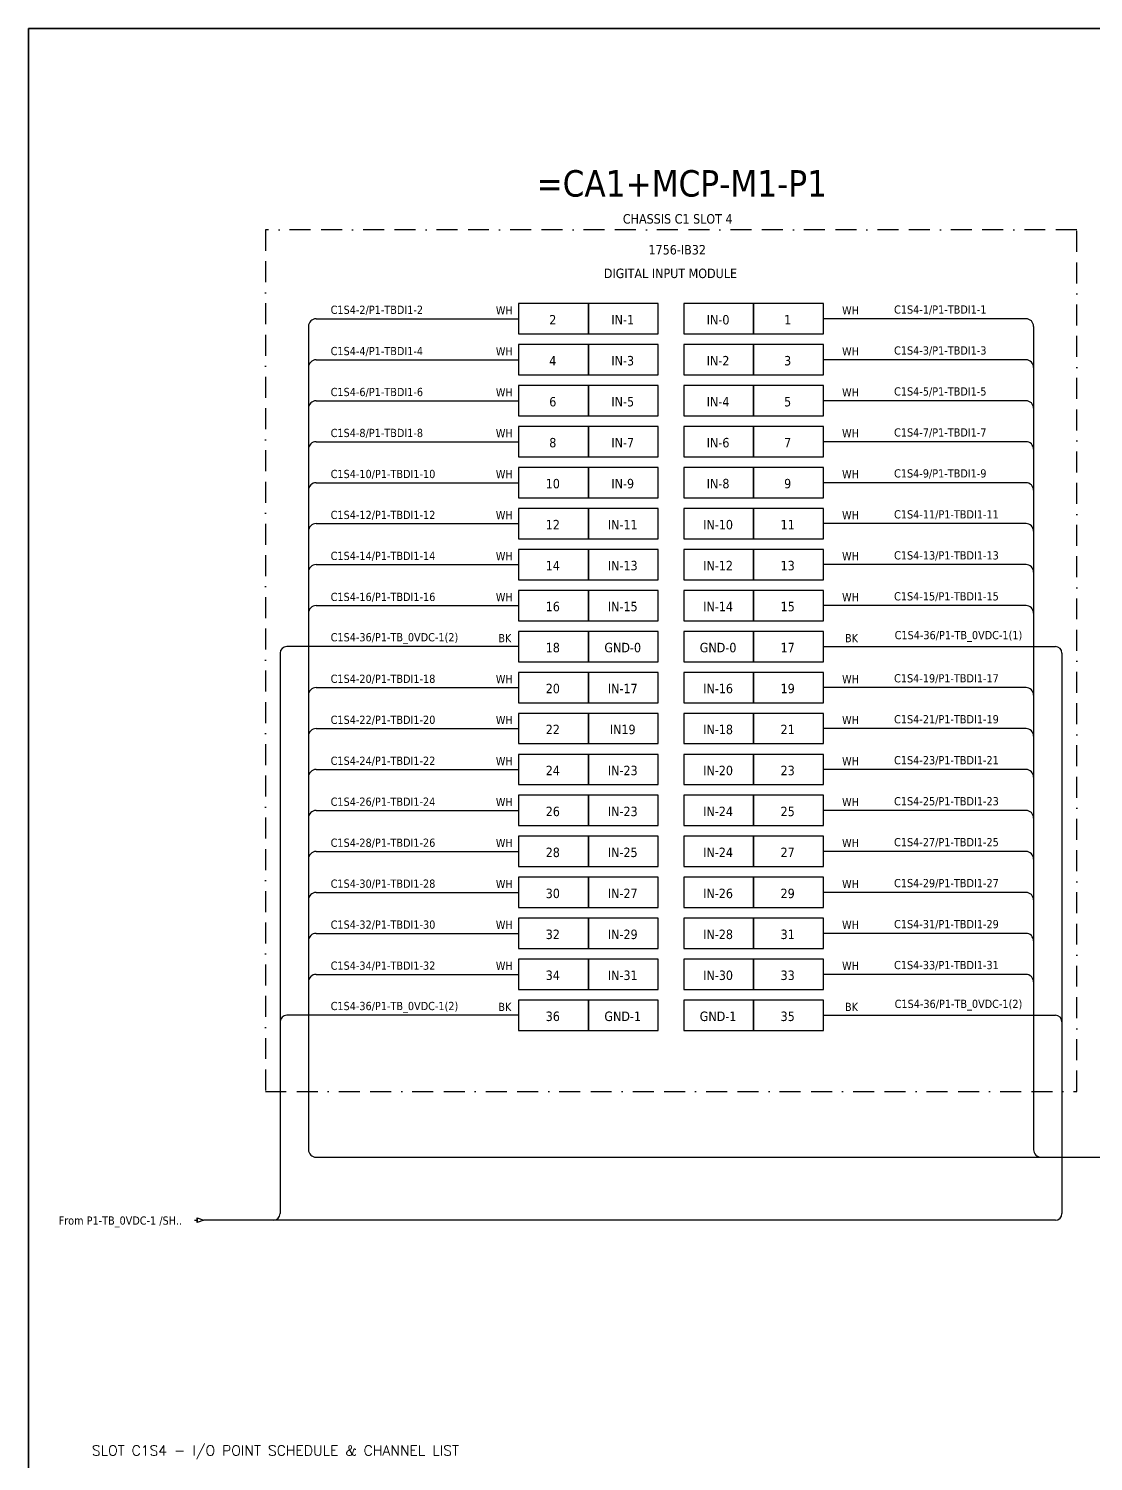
# Model space of a CAD drawing. Header units: millimetres. Extents: x 0 to 3893, y 0 to 2704.
# Drawn here: x 0 to 1290, y 969 to 2704 of the extents above; entities that cross this region are included whole.
import ezdxf
from ezdxf.enums import TextEntityAlignment as Align

# ---------------------------------------------------------------- set-up
doc = ezdxf.new("R2010")
doc.units = ezdxf.units.MM
doc.linetypes.add('BORDERX2', pattern=[88.9, 25.4, -12.7, 25.4, -12.7, 0, -12.7])
for name, color, linetype in [('HELPPOINT', 7, 'Continuous'), ('MEMBER', 7, 'Continuous'), ('VECTORS', 7, 'Continuous'), ('x01001-FrameArea', 2, 'BORDERX2')]:
    doc.layers.add(name, color=color, linetype=linetype)
doc.layers.add('IE-EQUIP', color=253, linetype='Continuous', lineweight=25)
doc.layers.add('IE-WIRE', color=7, linetype='Continuous', lineweight=25)
doc.styles.add('ROMANS', font='romans.shx', dxfattribs={"width": 0.85, "height": 25})
doc.styles.add('Tahoma', font='')
doc.styles.get('Tahoma').set_extended_font_data('Tahoma')

# ---------------------------------------------------------------- blocks, each defined once
blk = doc.blocks.new('xTerminal_fr_to')
at = {"layer": 'VECTORS', "color": 1, "true_color": 0xff0000}
for p, q in [((-11.3, 0), (-7.8, 0)), ((-7.8, 2.8), (0, 0)), ((-7.8, -2.8), (-7.8, 2.8)), ((-7.8, 2.8), (0, 0)), ((-7.8, 2.8), (-7.8, -2.8)), ((0, 0), (-7.8, -2.8)), ((0, 0), (-7.8, -2.8))]:
    blk.add_line(p, q, dxfattribs=at)

msp = doc.modelspace()

# ---------------------------------------------------------------- linework, layer by layer
at = {"layer": 'HELPPOINT', "color": 4, "lineweight": 35}
for p, q in [((0, 0), (0, 2704.2)), ((0, 2704.2), (3893.3, 2704.2)), ((0, 0), (0, 2704.2)), ((0, 2704.2), (3893.3, 2704.2))]:
    msp.add_line(p, q, dxfattribs=at)
at = {"layer": 'IE-EQUIP', "linetype": 'Continuous', "ltscale": 25.4}
for points in [[(593.4, 2334.4), (678.1, 2334.4), (678.1, 2371.1), (593.4, 2371.1)], [(678.1, 2334.4), (762.7, 2334.4), (762.7, 2371.1), (678.1, 2371.1)], [(793.6, 2334.4), (878.2, 2334.4), (878.2, 2371.1), (793.6, 2371.1)], [(878.2, 2334.4), (962.9, 2334.4), (962.9, 2371.1), (878.2, 2371.1)], [(593.4, 2284.8), (678.1, 2284.8), (678.1, 2321.5), (593.4, 2321.5)], [(678.1, 2284.8), (762.7, 2284.8), (762.7, 2321.5), (678.1, 2321.5)], [(793.6, 2284.8), (878.2, 2284.8), (878.2, 2321.5), (793.6, 2321.5)], [(878.2, 2284.8), (962.9, 2284.8), (962.9, 2321.5), (878.2, 2321.5)], [(593.4, 2235.1), (678.1, 2235.1), (678.1, 2271.8), (593.4, 2271.8)], [(678.1, 2235.1), (762.7, 2235.1), (762.7, 2271.8), (678.1, 2271.8)], [(793.6, 2235.1), (878.2, 2235.1), (878.2, 2271.8), (793.6, 2271.8)], [(878.2, 2235.1), (962.9, 2235.1), (962.9, 2271.8), (878.2, 2271.8)], [(593.4, 2185.5), (678.1, 2185.5), (678.1, 2222.2), (593.4, 2222.2)], [(678.1, 2185.5), (762.7, 2185.5), (762.7, 2222.2), (678.1, 2222.2)], [(793.6, 2185.5), (878.2, 2185.5), (878.2, 2222.2), (793.6, 2222.2)], [(878.2, 2185.5), (962.9, 2185.5), (962.9, 2222.2), (878.2, 2222.2)], [(593.4, 2135.9), (678.1, 2135.9), (678.1, 2172.6), (593.4, 2172.6)], [(678.1, 2135.9), (762.7, 2135.9), (762.7, 2172.6), (678.1, 2172.6)], [(793.6, 2135.9), (878.2, 2135.9), (878.2, 2172.6), (793.6, 2172.6)], [(878.2, 2135.9), (962.9, 2135.9), (962.9, 2172.6), (878.2, 2172.6)], [(593.4, 2086.2), (678.1, 2086.2), (678.1, 2122.9), (593.4, 2122.9)], [(678.1, 2086.2), (762.7, 2086.2), (762.7, 2122.9), (678.1, 2122.9)], [(793.6, 2086.2), (878.2, 2086.2), (878.2, 2122.9), (793.6, 2122.9)], [(878.2, 2086.2), (962.9, 2086.2), (962.9, 2122.9), (878.2, 2122.9)], [(593.4, 2036.6), (678.1, 2036.6), (678.1, 2073.3), (593.4, 2073.3)], [(678.1, 2036.6), (762.7, 2036.6), (762.7, 2073.3), (678.1, 2073.3)], [(793.6, 2036.6), (878.2, 2036.6), (878.2, 2073.3), (793.6, 2073.3)], [(878.2, 2036.6), (962.9, 2036.6), (962.9, 2073.3), (878.2, 2073.3)], [(593.4, 1987), (678.1, 1987), (678.1, 2023.7), (593.4, 2023.7)], [(678.1, 1987), (762.7, 1987), (762.7, 2023.7), (678.1, 2023.7)], [(793.6, 1987), (878.2, 1987), (878.2, 2023.7), (793.6, 2023.7)], [(878.2, 1987), (962.9, 1987), (962.9, 2023.7), (878.2, 2023.7)], [(593.4, 1937.3), (678.1, 1937.3), (678.1, 1974), (593.4, 1974)], [(678.1, 1937.3), (762.7, 1937.3), (762.7, 1974), (678.1, 1974)], [(793.6, 1937.3), (878.2, 1937.3), (878.2, 1974), (793.6, 1974)], [(878.2, 1937.3), (962.9, 1937.3), (962.9, 1974), (878.2, 1974)], [(593.4, 1887.7), (678.1, 1887.7), (678.1, 1924.4), (593.4, 1924.4)], [(678.1, 1887.7), (762.7, 1887.7), (762.7, 1924.4), (678.1, 1924.4)], [(793.6, 1887.7), (878.2, 1887.7), (878.2, 1924.4), (793.6, 1924.4)], [(878.2, 1887.7), (962.9, 1887.7), (962.9, 1924.4), (878.2, 1924.4)], [(593.4, 1838.1), (678.1, 1838.1), (678.1, 1874.8), (593.4, 1874.8)], [(678.1, 1838.1), (762.7, 1838.1), (762.7, 1874.8), (678.1, 1874.8)], [(793.6, 1838.1), (878.2, 1838.1), (878.2, 1874.8), (793.6, 1874.8)], [(878.2, 1838.1), (962.9, 1838.1), (962.9, 1874.8), (878.2, 1874.8)], [(593.4, 1788.4), (678.1, 1788.4), (678.1, 1825.1), (593.4, 1825.1)], [(678.1, 1788.4), (762.7, 1788.4), (762.7, 1825.1), (678.1, 1825.1)], [(793.6, 1788.4), (878.2, 1788.4), (878.2, 1825.1), (793.6, 1825.1)], [(878.2, 1788.4), (962.9, 1788.4), (962.9, 1825.1), (878.2, 1825.1)], [(593.4, 1738.8), (678.1, 1738.8), (678.1, 1775.5), (593.4, 1775.5)], [(678.1, 1738.8), (762.7, 1738.8), (762.7, 1775.5), (678.1, 1775.5)], [(793.6, 1738.8), (878.2, 1738.8), (878.2, 1775.5), (793.6, 1775.5)], [(878.2, 1738.8), (962.9, 1738.8), (962.9, 1775.5), (878.2, 1775.5)], [(593.4, 1689.2), (678.1, 1689.2), (678.1, 1725.9), (593.4, 1725.9)], [(678.1, 1689.2), (762.7, 1689.2), (762.7, 1725.9), (678.1, 1725.9)], [(793.6, 1689.2), (878.2, 1689.2), (878.2, 1725.9), (793.6, 1725.9)], [(878.2, 1689.2), (962.9, 1689.2), (962.9, 1725.9), (878.2, 1725.9)], [(593.4, 1639.5), (678.1, 1639.5), (678.1, 1676.2), (593.4, 1676.2)], [(678.1, 1639.5), (762.7, 1639.5), (762.7, 1676.2), (678.1, 1676.2)], [(793.6, 1639.5), (878.2, 1639.5), (878.2, 1676.2), (793.6, 1676.2)], [(878.2, 1639.5), (962.9, 1639.5), (962.9, 1676.2), (878.2, 1676.2)], [(593.4, 1589.9), (678.1, 1589.9), (678.1, 1626.6), (593.4, 1626.6)], [(678.1, 1589.9), (762.7, 1589.9), (762.7, 1626.6), (678.1, 1626.6)], [(793.6, 1589.9), (878.2, 1589.9), (878.2, 1626.6), (793.6, 1626.6)], [(878.2, 1589.9), (962.9, 1589.9), (962.9, 1626.6), (878.2, 1626.6)], [(593.4, 1540.3), (678.1, 1540.3), (678.1, 1577), (593.4, 1577)], [(678.1, 1540.3), (762.7, 1540.3), (762.7, 1577), (678.1, 1577)], [(793.6, 1540.3), (878.2, 1540.3), (878.2, 1577), (793.6, 1577)], [(878.2, 1540.3), (962.9, 1540.3), (962.9, 1577), (878.2, 1577)], [(593.4, 1490.6), (678.1, 1490.6), (678.1, 1527.3), (593.4, 1527.3)], [(678.1, 1490.6), (762.7, 1490.6), (762.7, 1527.3), (678.1, 1527.3)], [(793.6, 1490.6), (878.2, 1490.6), (878.2, 1527.3), (793.6, 1527.3)], [(878.2, 1490.6), (962.9, 1490.6), (962.9, 1527.3), (878.2, 1527.3)]]:
    msp.add_lwpolyline(points, close=True, dxfattribs=at)
at = {"layer": 'IE-WIRE', "color": 4, "ltscale": 25.4}
for p, q in [((339, 2343.6), (339, 1346.2)), ((348.1, 2352.7), (593.4, 2352.7)), ((1208.1, 2352.7), (962.9, 2352.7)), ((1217.3, 2343.6), (1217.3, 1346.2)), ((348.1, 2303.1), (593.4, 2303.1)), ((1208.1, 2303.1), (962.9, 2303.1)), ((348.1, 2253.5), (593.4, 2253.5)), ((1208.1, 2253.5), (962.9, 2253.5)), ((348.1, 2203.8), (593.4, 2203.8)), ((1208.1, 2203.8), (962.9, 2203.8)), ((348.1, 2154.2), (593.4, 2154.2)), ((1208.1, 2154.2), (962.9, 2154.2)), ((348.1, 2104.6), (593.4, 2104.6)), ((1208.1, 2104.6), (962.9, 2104.6)), ((348.1, 2055), (593.4, 2055)), ((1208.1, 2055), (962.9, 2055)), ((348.1, 2005.3), (593.4, 2005.3)), ((1208.1, 2005.3), (962.9, 2005.3)), ((348.1, 1906.1), (593.4, 1906.1)), ((1208.1, 1906.1), (962.9, 1906.1)), ((348.1, 1856.4), (593.4, 1856.4)), ((1208.1, 1856.4), (962.9, 1856.4)), ((348.1, 1806.8), (593.4, 1806.8)), ((1208.1, 1806.8), (962.9, 1806.8)), ((348.1, 1757.2), (593.4, 1757.2)), ((1208.1, 1757.2), (962.9, 1757.2)), ((348.1, 1707.5), (593.4, 1707.5)), ((1208.1, 1707.5), (962.9, 1707.5)), ((348.1, 1657.9), (593.4, 1657.9)), ((1208.1, 1657.9), (962.9, 1657.9)), ((348.1, 1608.3), (593.4, 1608.3)), ((1208.1, 1608.3), (962.9, 1608.3)), ((348.1, 1558.6), (593.4, 1558.6)), ((1208.1, 1558.6), (962.9, 1558.6))]:
    msp.add_line(p, q, dxfattribs=at)
at = {"layer": 'IE-WIRE', "color": 7, "ltscale": 25.4}
for p, q in [((304.6, 1947.7), (304.6, 1268.8)), ((593.4, 1955.7), (312.6, 1955.7)), ((962.9, 1955.7), (1243.7, 1955.7)), ((1251.7, 1947.7), (1251.7, 1268.8)), ((593.4, 1509), (312.6, 1509)), ((962.9, 1509), (1243.7, 1509)), ((1243.7, 1260.8), (212.1, 1260.8))]:
    msp.add_line(p, q, dxfattribs=at)
at = {"layer": 'IE-WIRE', "color": 4}
msp.add_line((348.1, 1337), (1389.4, 1337), dxfattribs=at)
at = {"layer": 'IE-WIRE', "color": 4, "ltscale": 25.4}
for centre, start, end in [((348.1, 2343.6), 90, 180), ((1208.1, 2343.6), 0, 90), ((348.1, 2293.9), 90, 180), ((1208.1, 2293.9), 0, 90), ((348.1, 2244.3), 90, 180), ((1208.1, 2244.3), 0, 90), ((348.1, 2194.7), 90, 180), ((1208.1, 2194.7), 0, 90), ((348.1, 2145), 90, 180), ((1208.1, 2145), 0, 90), ((348.1, 2095.4), 90, 180), ((1208.1, 2095.4), 0, 90), ((348.1, 2045.8), 90, 180), ((1208.1, 2045.8), 0, 90), ((348.1, 1996.1), 90, 180), ((1208.1, 1996.1), 0, 90), ((348.1, 1896.9), 90, 180), ((1208.1, 1896.9), 0, 90), ((348.1, 1847.2), 90, 180), ((1208.1, 1847.2), 0, 90), ((348.1, 1797.6), 90, 180), ((1208.1, 1797.6), 0, 90), ((348.1, 1748), 90, 180), ((1208.1, 1748), 0, 90), ((348.1, 1698.3), 90, 180), ((1208.1, 1698.3), 0, 90), ((348.1, 1648.7), 90, 180), ((1208.1, 1648.7), 0, 90), ((348.1, 1599.1), 90, 180), ((1208.1, 1599.1), 0, 90), ((348.1, 1549.4), 90, 180), ((1208.1, 1549.4), 0, 90)]:
    msp.add_arc(centre, 9.17, start, end, dxfattribs=at)
at = {"layer": 'IE-WIRE', "color": 7, "ltscale": 25.4}
for centre, start, end in [((312.6, 1947.7), 90, 180), ((1243.7, 1947.7), 360, 90), ((312.6, 1501), 90, 180), ((1243.7, 1501), 360, 90), ((296.6, 1268.8), 270, 0), ((1243.7, 1268.8), 270, 360), ((1243.7, 1268.8), 270, 360)]:
    msp.add_arc(centre, 8, start, end, dxfattribs=at)
at = {"layer": 'IE-WIRE', "color": 4}
for centre in [(348.1, 1346.2), (1226.5, 1346.2)]:
    msp.add_arc(centre, 9.14, 180, 270, dxfattribs=at)
at = {"layer": 'x01001-FrameArea'}
msp.add_lwpolyline([(286.7, 1416.6), (1269.6, 1416.6), (1269.6, 2460.5), (286.7, 2460.5)], close=True, dxfattribs=at)

# ---------------------------------------------------------------- block references
msp.add_blockref('xTerminal_fr_to', (212.1, 1260.8))

# ---------------------------------------------------------------- texts
at = {"color": 2, "style": 'Tahoma'}
for s, height, p in [('=CA1+MCP-M1-P1', 32, (791.1, 2516.8)), ('CHASSIS C1 SLOT 4', 11.441, (786.2, 2473.8)), ('1756-IB32', 11.44, (785.6, 2436.4)), ('DIGITAL INPUT MODULE', 11.441, (777.4, 2407.8)), ('2', 11.4, (634.9, 2351.6)), ('IN-1', 11.44, (719.6, 2351.6)), ('IN-0', 11.44, (835.1, 2351.6)), ('1', 11.4, (919.4, 2351.6)), ('4', 11.4, (634.9, 2302)), ('IN-3', 11.44, (719.6, 2302)), ('IN-2', 11.44, (835.1, 2302)), ('3', 11.4, (919.4, 2302)), ('6', 11.4, (634.9, 2252.3)), ('IN-5', 11.44, (719.6, 2252.3)), ('IN-4', 11.44, (835.1, 2252.3)), ('5', 11.4, (919.4, 2252.3)), ('8', 11.4, (634.9, 2202.7)), ('IN-7', 11.44, (719.6, 2202.7)), ('IN-6', 11.44, (835.1, 2202.7)), ('7', 11.4, (919.4, 2202.7)), ('10', 11.44, (634.9, 2153.1)), ('IN-9', 11.44, (719.6, 2153.1)), ('IN-8', 11.44, (835.1, 2153.1)), ('9', 11.4, (919.4, 2153.1)), ('12', 11.44, (634.9, 2103.4)), ('IN-11', 11.44, (719.6, 2103.4)), ('IN-10', 11.44, (835.1, 2103.4)), ('11', 11.44, (919.4, 2103.4)), ('14', 11.44, (634.9, 2053.8)), ('IN-13', 11.44, (719.6, 2053.8)), ('IN-12', 11.44, (835.1, 2053.8)), ('13', 11.44, (919.4, 2053.8)), ('16', 11.44, (634.9, 2004.2)), ('IN-15', 11.44, (719.6, 2004.2)), ('IN-14', 11.44, (835.1, 2004.2)), ('15', 11.44, (919.4, 2004.2)), ('18', 11.44, (634.9, 1954.5)), ('GND-0', 11.44, (719.6, 1954.5)), ('GND-0', 11.44, (835.1, 1954.5)), ('17', 11.44, (919.4, 1954.5)), ('20', 11.44, (634.9, 1904.9)), ('IN-17', 11.44, (719.6, 1904.9)), ('IN-16', 11.44, (835.1, 1904.9)), ('19', 11.44, (919.4, 1904.9)), ('22', 11.44, (634.9, 1855.3)), ('IN19', 11.44, (719.6, 1855.3)), ('IN-18', 11.44, (835.1, 1855.3)), ('21', 11.44, (919.4, 1855.3)), ('24', 11.44, (634.9, 1805.6)), ('IN-23', 11.44, (719.6, 1805.6)), ('IN-20', 11.44, (835.1, 1805.6)), ('23', 11.44, (919.4, 1805.6)), ('26', 11.44, (634.9, 1756)), ('IN-23', 11.44, (719.6, 1756)), ('IN-24', 11.44, (835.1, 1756)), ('25', 11.44, (919.4, 1756)), ('28', 11.44, (634.9, 1706.4)), ('IN-25', 11.44, (719.6, 1706.4)), ('IN-24', 11.44, (835.1, 1706.4)), ('27', 11.44, (919.4, 1706.4)), ('30', 11.44, (634.9, 1656.7)), ('IN-27', 11.44, (719.6, 1656.7)), ('IN-26', 11.44, (835.1, 1656.7)), ('29', 11.44, (919.4, 1656.7)), ('32', 11.44, (634.9, 1607.1)), ('IN-29', 11.44, (719.6, 1607.1)), ('IN-28', 11.44, (835.1, 1607.1)), ('31', 11.44, (919.4, 1607.1)), ('34', 11.44, (634.9, 1557.5)), ('IN-31', 11.44, (719.6, 1557.5)), ('IN-30', 11.44, (835.1, 1557.5)), ('33', 11.44, (919.4, 1557.5)), ('36', 11.44, (634.9, 1507.8)), ('GND-1', 11.44, (719.6, 1507.8)), ('GND-1', 11.44, (835.1, 1507.8)), ('35', 11.44, (919.4, 1507.8))]:
    msp.add_text(s, height=height, dxfattribs=at).set_placement(p, align=Align.MIDDLE_CENTER)
at = {"color": 4, "style": 'Tahoma'}
for s, height, p in [('C1S4-2/P1-TBDI1-2', 9.949, (365.8, 2358.7)), ('WH', 9.95, (565.9, 2358)), ('WH', 9.95, (985.3, 2358)), ('C1S4-1/P1-TBDI1-1', 9.949, (1048.3, 2359)), ('C1S4-4/P1-TBDI1-4', 9.949, (365.8, 2308.7)), ('WH', 9.95, (565.9, 2308.4)), ('WH', 9.95, (985.3, 2308.4)), ('C1S4-3/P1-TBDI1-3', 9.949, (1048.3, 2309.4)), ('C1S4-6/P1-TBDI1-6', 9.949, (365.8, 2259.1)), ('WH', 9.95, (565.9, 2258.7)), ('WH', 9.95, (985.3, 2258.7)), ('C1S4-5/P1-TBDI1-5', 9.949, (1048.3, 2259.8)), ('C1S4-8/P1-TBDI1-8', 9.949, (365.8, 2209.5)), ('WH', 9.95, (565.9, 2209.1)), ('WH', 9.95, (985.3, 2209.1)), ('C1S4-7/P1-TBDI1-7', 9.949, (1048.3, 2210.1)), ('C1S4-10/P1-TBDI1-10', 9.949, (365.8, 2159.8)), ('C1S4-9/P1-TBDI1-9', 9.949, (1048.3, 2160.5)), ('WH', 9.95, (565.9, 2159.5)), ('WH', 9.95, (985.3, 2159.5)), ('C1S4-12/P1-TBDI1-12', 9.949, (365.8, 2110.2)), ('WH', 9.95, (565.9, 2109.8)), ('WH', 9.95, (985.3, 2109.8)), ('C1S4-11/P1-TBDI1-11', 9.949, (1048.3, 2110.9)), ('C1S4-14/P1-TBDI1-14', 9.949, (365.8, 2060.6)), ('WH', 9.95, (565.9, 2060.2)), ('WH', 9.95, (985.3, 2060.2)), ('C1S4-13/P1-TBDI1-13', 9.949, (1048.3, 2061.2)), ('C1S4-16/P1-TBDI1-16', 9.949, (365.8, 2010.9)), ('WH', 9.95, (565.9, 2010.6)), ('WH', 9.95, (985.3, 2010.6)), ('C1S4-15/P1-TBDI1-15', 9.949, (1048.3, 2011.6)), ('C1S4-20/P1-TBDI1-18', 9.949, (365.8, 1911.7)), ('WH', 9.95, (565.9, 1911.3)), ('WH', 9.95, (985.3, 1911.3)), ('C1S4-19/P1-TBDI1-17', 9.949, (1048.3, 1912.3)), ('C1S4-22/P1-TBDI1-20', 9.949, (365.8, 1862)), ('WH', 9.95, (565.9, 1861.7)), ('WH', 9.95, (985.3, 1861.7)), ('C1S4-21/P1-TBDI1-19', 9.949, (1048.3, 1862.7)), ('C1S4-24/P1-TBDI1-22', 9.949, (365.8, 1812.4)), ('C1S4-23/P1-TBDI1-21', 9.949, (1048.3, 1813.1)), ('WH', 9.95, (565.9, 1812)), ('WH', 9.95, (985.3, 1812)), ('C1S4-26/P1-TBDI1-24', 9.949, (365.8, 1762.8)), ('WH', 9.95, (565.9, 1762.4)), ('WH', 9.95, (985.3, 1762.4)), ('C1S4-25/P1-TBDI1-23', 9.949, (1048.3, 1763.4)), ('C1S4-28/P1-TBDI1-26', 9.949, (365.8, 1713.1)), ('WH', 9.95, (565.9, 1712.8)), ('WH', 9.95, (985.3, 1712.8)), ('C1S4-27/P1-TBDI1-25', 9.949, (1048.3, 1713.8)), ('C1S4-30/P1-TBDI1-28', 9.949, (365.8, 1663.5)), ('WH', 9.95, (565.9, 1663.1)), ('WH', 9.95, (985.3, 1663.1)), ('C1S4-29/P1-TBDI1-27', 9.949, (1048.3, 1664.2)), ('C1S4-32/P1-TBDI1-30', 9.949, (365.8, 1613.9)), ('WH', 9.95, (565.9, 1613.5)), ('WH', 9.95, (985.3, 1613.5)), ('C1S4-31/P1-TBDI1-29', 9.949, (1048.3, 1614.5)), ('C1S4-34/P1-TBDI1-32', 9.949, (365.8, 1564.2)), ('WH', 9.95, (565.9, 1563.9)), ('WH', 9.95, (985.3, 1563.9)), ('C1S4-33/P1-TBDI1-31', 9.949, (1048.3, 1564.9))]:
    msp.add_text(s, height=height, dxfattribs=at).set_placement(p)
at = {"color": 7, "style": 'Tahoma'}
for s, height, p in [('C1S4-36/P1-TB_0VDC-1(2)', 9.949, (365.8, 1962)), ('BK', 9.95, (568.9, 1960.9)), ('BK', 9.95, (988.8, 1960.9)), ('C1S4-36/P1-TB_0VDC-1(1)', 9.949, (1049, 1964.6)), ('C1S4-36/P1-TB_0VDC-1(2)', 9.949, (1049, 1517.9)), ('C1S4-36/P1-TB_0VDC-1(2)', 9.949, (365.8, 1515.3)), ('BK', 9.95, (568.9, 1514.2)), ('BK', 9.95, (988.8, 1514.2)), ('From P1-TB_0VDC-1 /SH..', 9.949, (36.3, 1255.4))]:
    msp.add_text(s, height=height, dxfattribs=at).set_placement(p)
at = {"layer": 'MEMBER', "color": 4, "ltscale": 0.8, "style": 'ROMANS'}
msp.add_text('SLOT C1S4 - I/O POINT SCHEDULE & CHANNEL LIST', height=12.35, dxfattribs=at).set_placement((76.6, 975.6))

doc.saveas('drawing.dxf')
